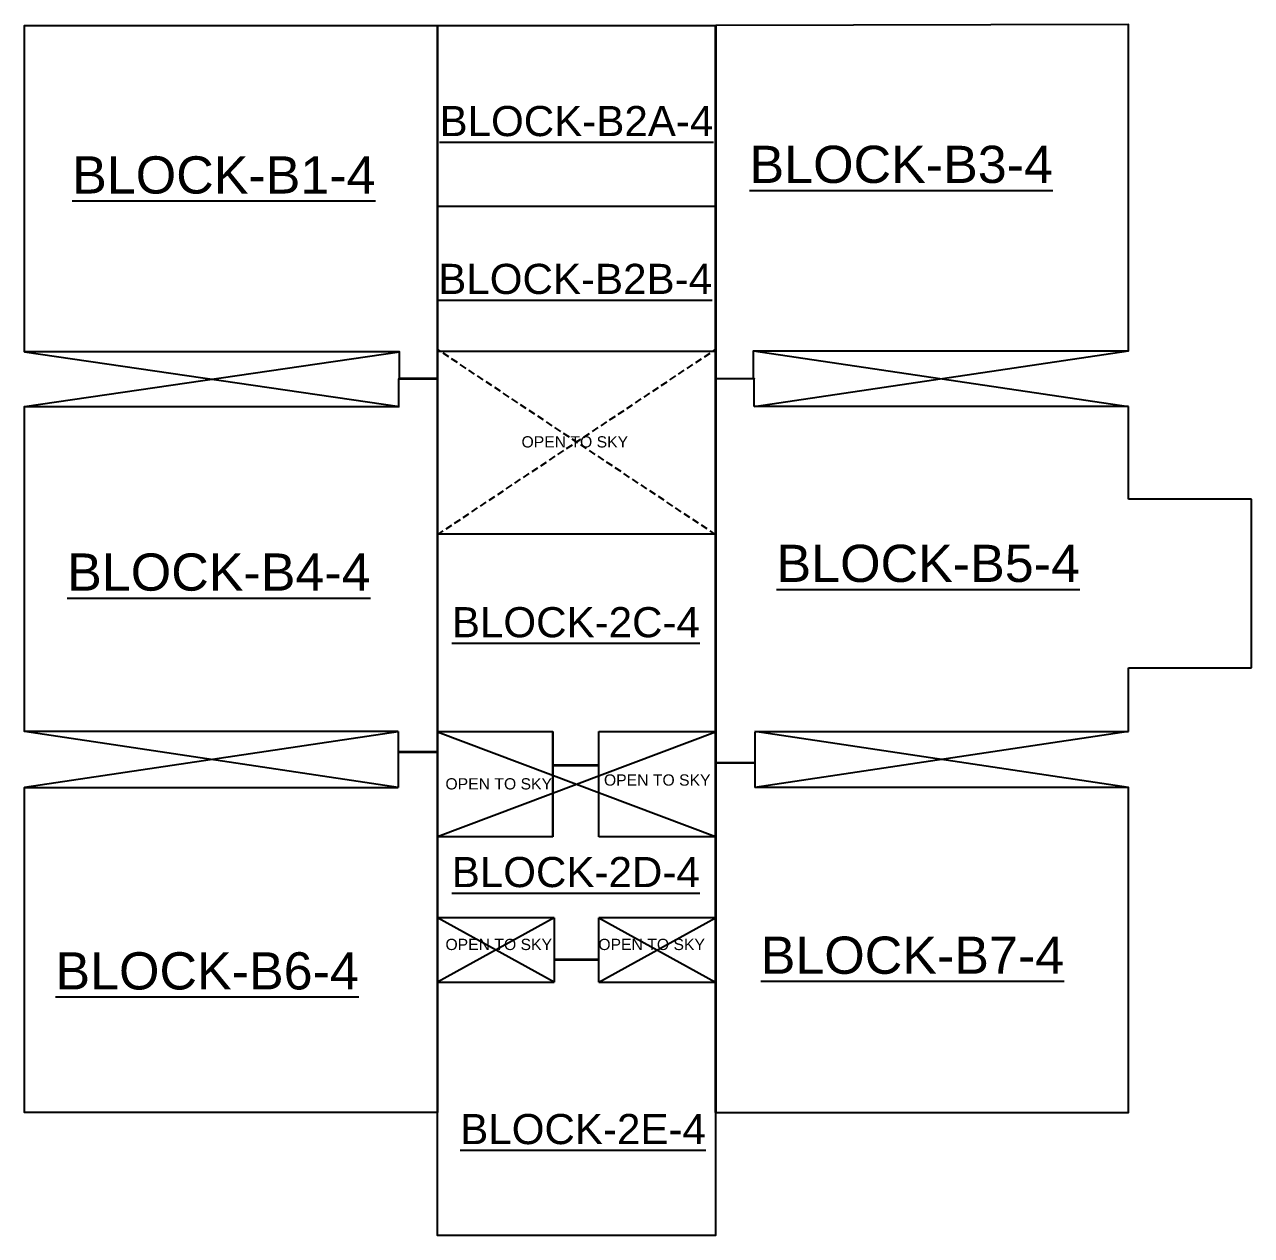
# Model space of a CAD drawing. Extents: x 7620542 to 7843793, y -6476226 to -6093835.
# Drawn here: x 7661571 to 7794966, y -6225488 to -6093835 of the extents above; entities that cross this region are included whole.
import ezdxf
from ezdxf.enums import TextEntityAlignment as Align

# ---------------------------------------------------------------- set-up
doc = ezdxf.new("R2010")
doc.units = 0
doc.header["$LTSCALE"] = 600
doc.header["$MEASUREMENT"] = 0
doc.linetypes.add('HIDDEN2', pattern=[0.1875, 0.125, -0.0625])
doc.layers.get('0').update_dxf_attribs({"linetype": 'CONTINUOUS'})
for name, color, linetype in [('BLOCKS', 1, 'CONTINUOUS'), ('Duct', 8, 'CONTINUOUS'), ('EXP', 200, 'CONTINUOUS'), ('TEXT', 6, 'CONTINUOUS')]:
    doc.layers.add(name, color=color, linetype=linetype)
doc.styles.add('AR', font='arial.ttf')
doc.styles.add('ARIAL', font='arial.ttf')

msp = doc.modelspace()

# ---------------------------------------------------------------- hatches: boundary and pattern name
at = {"layer": 'EXP', "ltscale": 25}
for points in [[(7706486.592, -6212133.517), (7706461.299, -6212133.517), (7706461.299, -6093946.479), (7706486.592, -6093946.479)], [(7736721.677, -6212133.559), (7736696.384, -6212133.559), (7736696.384, -6093946.521), (7736721.677, -6093946.521)], [(7702283.007, -6132343.448), (7706461.299, -6132343.448), (7706461.299, -6132317.928), (7702283.007, -6132317.928)], [(7740899.969, -6132343.448), (7736721.677, -6132343.448), (7736721.677, -6132317.928), (7740899.969, -6132317.928)], [(7719163.227, -6174383.303), (7724019.574, -6174383.303), (7724019.574, -6174358.01), (7719163.227, -6174358.01)], [(7740980.995, -6174110.278), (7736721.677, -6174110.278), (7736721.677, -6174084.785), (7740980.995, -6174084.785)], [(7719163.227, -6195524.706), (7724019.574, -6195524.706), (7724019.574, -6195499.413), (7719163.227, -6195499.413)]]:
    msp.add_hatch(color=256, dxfattribs=at).paths.add_polyline_path(points)

# ---------------------------------------------------------------- linework, layer by layer
at = {"color": 8, "linetype": 'Continuous', "ltscale": 25}
for points, elevation in [([(7661571.389, -6135365.302), (7702353.737, -6129407.315)], -0.025), ([(7661571.389, -6129407.315), (7702353.737, -6135365.302)], 5.131), ([(7740829.149, -6129296.159), (7781611.408, -6135365.418)], 5.131), ([(7740899.969, -6135365.418), (7781611.408, -6129296.159)], 5.131), ([(7702201.98, -6176784.111), (7661571.389, -6170714.793)], 5.131), ([(7702201.98, -6170740.316), (7661571.389, -6176784.111)], 5.131), ([(7781611.587, -6176784.076), (7740980.995, -6170714.823)], -3.639), ([(7781611.587, -6170714.823), (7740980.995, -6176784.059)], 5.131), ([(7719163.227, -6197964.419), (7706486.592, -6190953.272)], 2.056), ([(7719163.227, -6190953.272), (7706486.592, -6197964.419)], 5.131), ([(7724019.574, -6197964.419), (7736696.384, -6190953.272)], 2.056), ([(7724019.574, -6190953.272), (7736696.384, -6197964.419)], 5.131)]:
    msp.add_lwpolyline(points, dxfattribs=dict(at, elevation=elevation))
at = {"color": 8, "linetype": 'Continuous', "elevation": 5.131}
for points in [[(7706461.301, -6170740.316), (7736696.384, -6182110.094)], [(7706461.301, -6182110.094), (7736696.384, -6170740.316)]]:
    msp.add_lwpolyline(points, dxfattribs=at)
at = {"layer": 'BLOCKS', "ltscale": 25}
for p, q in [((7740899.969, -6132343.448, 5.131), (7736721.677, -6132343.448, 5.131)), ((7736721.677, -6132343.448, 5.131), (7736721.677, -6170714.823, 5.131)), ((7740899.969, -6135365.418, 5.131), (7740899.969, -6132343.448, 5.131)), ((7781611.407, -6135365.418, 5.131), (7740899.969, -6135365.418, 5.131)), ((7781611.408, -6135598.113, 5.131), (7781611.407, -6135365.418, 5.131)), ((7781611.407, -6145427.008, 5.131), (7781611.407, -6135598.113, 5.131)), ((7781611.407, -6135598.113, 5.131), (7781611.408, -6135598.113, 5.131)), ((7794966.1, -6145427.008, 5.131), (7781611.407, -6145427.008, 5.131)), ((7794966.1, -6163769.436, 5.131), (7794966.1, -6145427.008, 5.131)), ((7781611.407, -6170714.823, 5.131), (7781611.407, -6163769.436, 5.131)), ((7781611.407, -6163769.436, 5.131), (7794966.1, -6163769.436, 5.131)), ((7736721.5, -6174110.278, 12.279), (7736721.5, -6170740.316, 12.279)), ((7740980.995, -6170714.823, 5.131), (7781611.407, -6170714.823, 5.131)), ((7740980.995, -6170740.316, 12.279), (7740980.995, -6176784.059, 12.279)), ((7740980.995, -6174110.278, 12.279), (7736721.5, -6174110.278, 12.279)), ((7736721.5, -6174110.278, 12.279), (7740980.995, -6174110.278, 12.279))]:
    msp.add_line(p, q, dxfattribs=at)
for points, elevation in [([(7706461.299, -6129063.367), (7706461.299, -6132317.928), (7702353.737, -6132317.928), (7702353.737, -6129407.315), (7661571.389, -6129407.315), (7661571.389, -6093946.559), (7706461.299, -6093946.559), (7706461.299, -6129407.315)], 1.199), ([(7736721.677, -6129296.159), (7736721.677, -6132317.928), (7740829.149, -6132317.928), (7740829.149, -6129296.159), (7781611.407, -6129296.159), (7781611.407, -6093835.227), (7736721.677, -6093946.563), (7736721.677, -6129296.159)], 5.131), ([(7702201.98, -6170714.793), (7661571.389, -6170714.793), (7661571.389, -6135365.302), (7702283.007, -6135365.302), (7702283.007, -6132343.448), (7706461.301, -6132343.448), (7706461.301, -6135365.302)], -0.025), ([(7706461.301, -6135365.302), (7706461.301, -6170714.793), (7706461.299, -6170714.793)], -0.025), ([(7724016.76, -6170689.327), (7736696.383, -6170689.327), (7736696.383, -6149230.949), (7706486.591, -6149230.949), (7706486.591, -6170689.327), (7719026.207, -6170689.327)], 5.131), ([(7702201.98, -6170714.793), (7702201.98, -6176784.059)], 12.279), ([(7706461.299, -6176784.059), (7706461.301, -6176784.059), (7706461.299, -6170714.793)], 12.279), ([(7719163.227, -6190953.272), (7706486.592, -6190953.272), (7706486.595, -6170714.793), (7719026.207, -6170714.793)], 18.159), ([(7719000.914, -6182135.56), (7719000.914, -6170689.327)], 5.518), ([(7719026.207, -6170689.327), (7719026.207, -6182135.56)], 5.518), ([(7724016.76, -6182135.56), (7724016.76, -6170689.327)], 5.518), ([(7724016.76, -6170714.793), (7736696.384, -6170714.793), (7736696.384, -6190953.272), (7724019.574, -6190953.272)], 18.159), ([(7706461.299, -6176784.111), (7706461.299, -6212133.601), (7661571.389, -6212133.601), (7661571.389, -6176784.111), (7702201.98, -6176784.111)], 5.131), ([(7736721.677, -6176784.076), (7736721.677, -6176784.076), (7736721.677, -6212133.601), (7781611.587, -6212133.601), (7781611.587, -6176784.076), (7740980.878, -6176784.076)], -3.639), ([(7719026.207, -6182135.56), (7706486.591, -6182135.56), (7706486.591, -6182110.094), (7719026.207, -6182110.094)], 5.131), ([(7724016.76, -6182110.094), (7736696.384, -6182110.094), (7736696.384, -6182135.56), (7724016.76, -6182135.56)], 5.131), ([(7719163.227, -6190953.255), (7719163.227, -6197939.126)], 7.516), ([(7724019.574, -6197939.126), (7724019.574, -6190953.255)], 7.516), ([(7724019.574, -6197964.419), (7736696.384, -6197964.419), (7736696.384, -6225488.296), (7706486.592, -6225488.296), (7706486.592, -6197964.419), (7719163.227, -6197964.419)], 2.056)]:
    msp.add_lwpolyline(points, dxfattribs=dict(at, elevation=elevation))
for points, elevation in [([(7706486.592, -6093946.521), (7736696.384, -6093946.521), (7736696.384, -6129366.781), (7706486.592, -6129366.781)], 5.324), ([(7736647.521, -6113620.112), (7706462.56, -6113620.112), (7706462.56, -6113594.592), (7736647.521, -6113594.592)], 5.131)]:
    msp.add_lwpolyline(points, close=True, dxfattribs=dict(at, elevation=elevation))
at = {"layer": 'Duct', "color": 8, "linetype": 'HIDDEN2', "ltscale": 10}
for p, q in [((7736721.677, -6149301.759, 10.548), (7706461.082, -6129144, 12.59)), ((7706461.082, -6149301.759, 10.548), (7736721.677, -6129144, 12.59))]:
    msp.add_line(p, q, dxfattribs=at)
at = {"layer": 'EXP', "ltscale": 25}
for points, elevation in [([(7706486.592, -6212133.517), (7706461.299, -6212133.517), (7706461.299, -6093946.479), (7706486.592, -6093946.479)], 5.518), ([(7736721.677, -6212133.559), (7736696.384, -6212133.559), (7736696.384, -6093946.521), (7736721.677, -6093946.521)], 5.324), ([(7702283.007, -6132343.448), (7706461.299, -6132343.448), (7706461.299, -6132317.928), (7702283.007, -6132317.928)], -0.025), ([(7740899.969, -6132343.448), (7736721.677, -6132343.448), (7736721.677, -6132317.928), (7740899.969, -6132317.928)], 5.131), ([(7702201.98, -6172941.211), (7706461.301, -6172941.211), (7706461.301, -6172915.688), (7702201.98, -6172915.688)], 5.131), ([(7719163.227, -6174383.303), (7724019.574, -6174383.303), (7724019.574, -6174358.01), (7719163.227, -6174358.01)], 2.056), ([(7740980.995, -6174110.278), (7736721.677, -6174110.278), (7736721.677, -6174084.785), (7740980.995, -6174084.785)], 12.279), ([(7719163.227, -6195524.706), (7724019.574, -6195524.706), (7724019.574, -6195499.413), (7719163.227, -6195499.413)], 2.056)]:
    msp.add_lwpolyline(points, close=True, dxfattribs=dict(at, elevation=elevation))

# ---------------------------------------------------------------- texts
at = {"layer": 'TEXT', "color": 7}
for s, height, style, p in [('%%UBLOCK-B2A-4', 3277.95464, 'AR', (7721575.224, -6105967.059, 5.131)), ('%%UBLOCK-B1-4', 4046.85758, 'AR', (7683240.32, -6112210.47, 5.131)), ('%%UBLOCK-B3-4', 4046.85758, 'AR', (7756887.522, -6111060.134, 5.131)), ('%%UBLOCK-B2B-4', 3277.95464, 'AR', (7721435.908, -6123129.112, 5.131)), ('OPEN TO SKY', 1223.76973, 'ARIAL', (7721398.322, -6139818.435, 4.872)), ('%%UBLOCK-B5-4', 4046.85758, 'AR', (7759822.211, -6154438.576, 5.131)), ('%%UBLOCK-B4-4', 4046.85758, 'AR', (7682701.147, -6155385.112, 5.131)), ('%%UBLOCK-2C-4', 3277.95464, 'AR', (7721517.11, -6160452.638, 5.131)), ('OPEN TO SKY', 1223.76973, 'ARIAL', (7713128.41, -6176999.734, 18.034)), ('OPEN TO SKY', 1223.76973, 'ARIAL', (7730360.865, -6176583.231, 18.034)), ('%%UBLOCK-2D-4', 3277.95464, 'AR', (7721501.337, -6187616.902, 5.131)), ('OPEN TO SKY', 1223.76973, 'ARIAL', (7713128.41, -6194458.798, 18.034)), ('OPEN TO SKY', 1223.76973, 'ARIAL', (7729750.804, -6194458.751, 16.577)), ('%%UBLOCK-B7-4', 4046.85758, 'AR', (7758103.39, -6197041.716, 5.131)), ('%%UBLOCK-B6-4', 4046.85758, 'AR', (7681422.436, -6198745.255, 5.131)), ('%%UBLOCK-2E-4', 3277.95464, 'AR', (7722297.155, -6215559.109, 5.131))]:
    msp.add_text(s, height=height, dxfattribs=dict(at, style=style)).set_placement(p, align=Align.CENTER)

doc.saveas('drawing.dxf')
